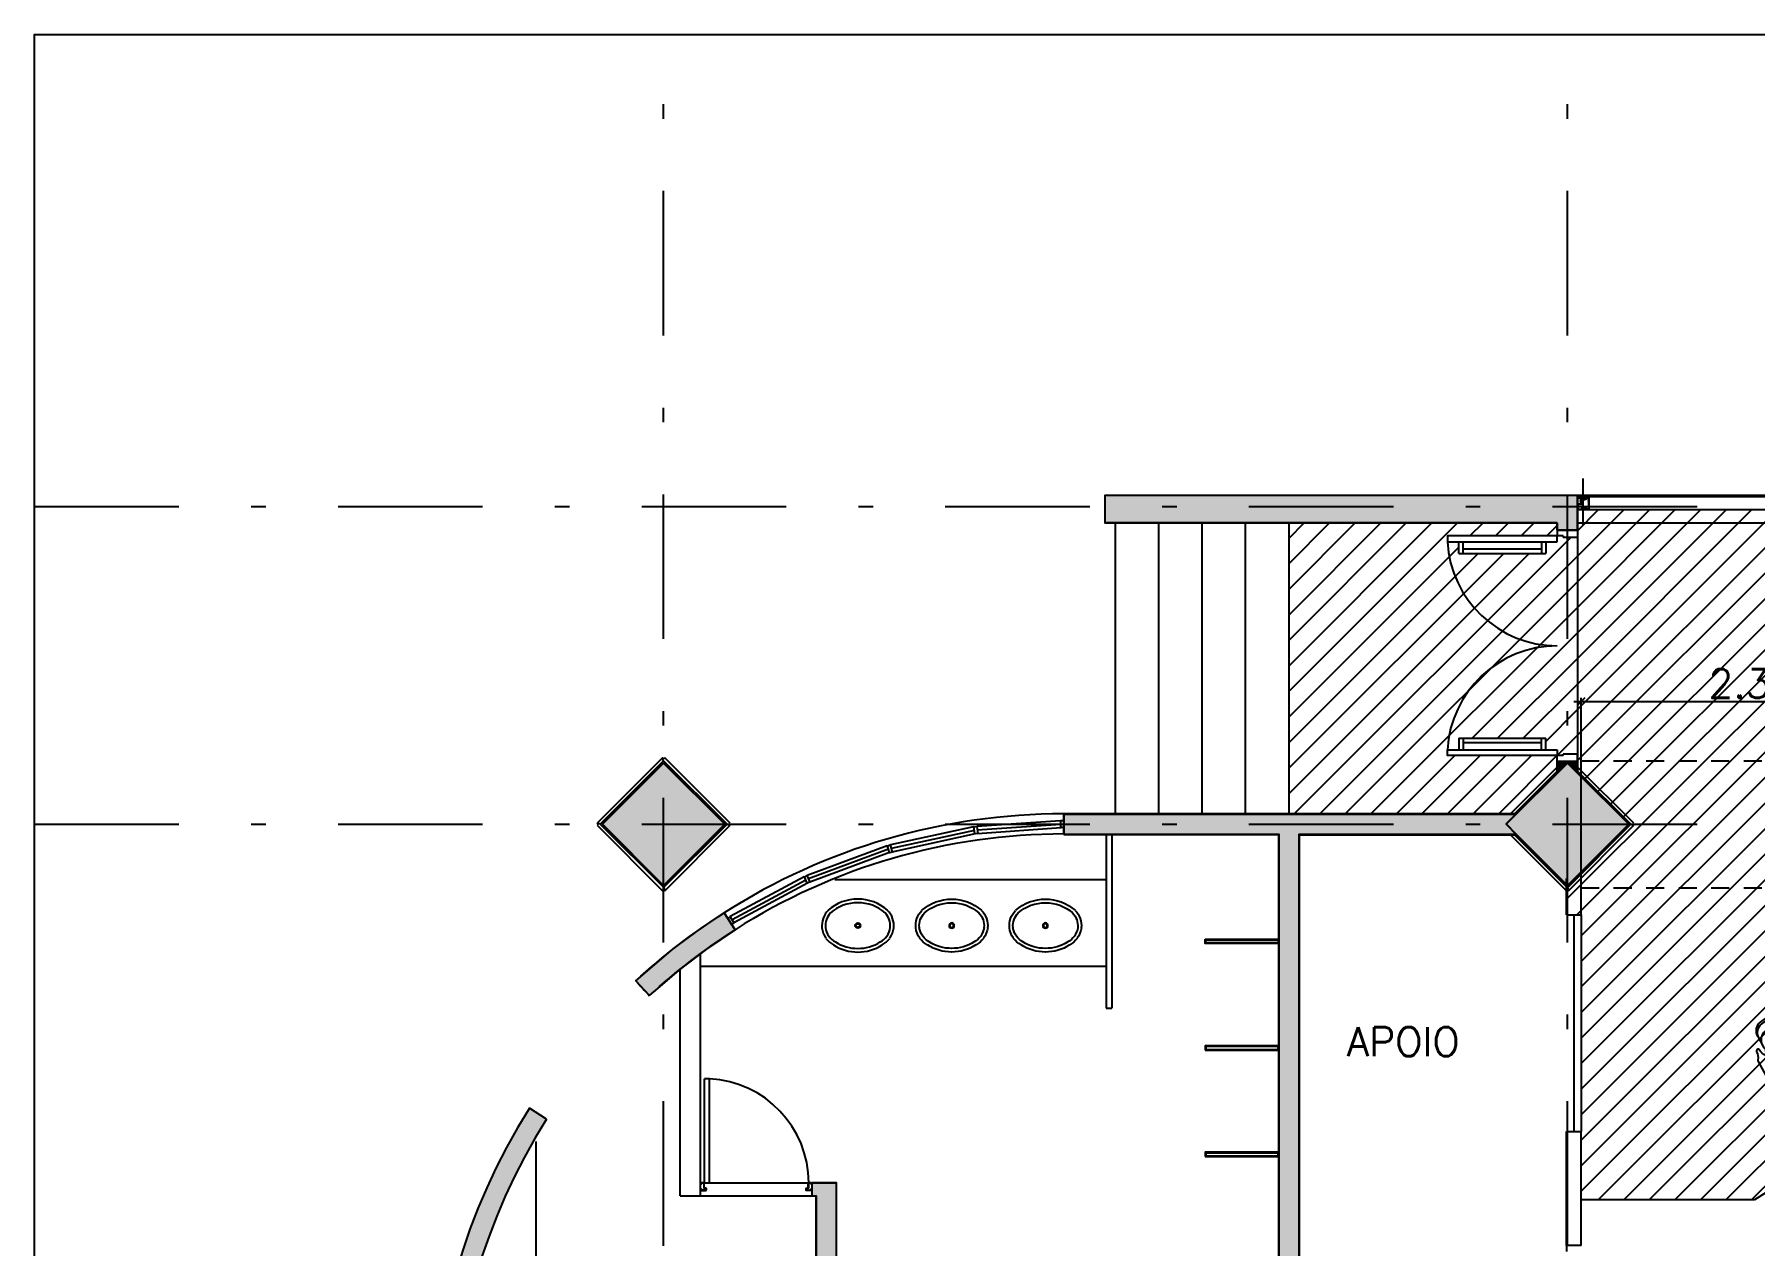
# Model space of a CAD drawing. Header units: millimetres. Extents: x 182 to 575, y -105 to 95.
# Drawn here: x 301.94 to 313.84, y 28.43 to 36.81 of the extents above; entities that cross this region are included whole.
import ezdxf

# ---------------------------------------------------------------- set-up
doc = ezdxf.new("R2010")
doc.units = ezdxf.units.MM
doc.header["$MEASUREMENT"] = 0
for name, pattern in [('DASHDOT', [1, 0.5, -0.25, 0, -0.25]), ('HIDDEN2', [0.1875, 0.125, -0.0625]), ('XR_BL2_AND_MON-REV15$0$DASHDOT', [1, 0.5, -0.25, 0, -0.25])]:
    doc.linetypes.add(name, pattern=pattern)
for name, color, linetype in [('ALV_2', 2, 'Continuous'), ('base', 253, 'Continuous'), ('COB_PROJ_EST', 1, 'Continuous'), ('construir', 10, 'Continuous'), ('EIXOS', 31, 'DASHDOT'), ('ESTR', 3, 'Continuous'), ('FORRO', 253, 'Continuous'), ('LAY_2', 2, 'Continuous'), ('Mob', 252, 'Continuous'), ('PISO', 252, 'Continuous'), ('SAN', 1, 'Continuous'), ('SANFINAL', 7, 'Continuous'), ('XR_BL2_AND_MON-REV15$0$EIXOS_PERFIL', 181, 'XR_BL2_AND_MON-REV15$0$DASHDOT'), ('XR_BL2_AND_MON-REV15$0$MARMORE', 7, 'Continuous')]:
    doc.layers.add(name, color=color, linetype=linetype)
doc.styles.add('SIMPLEX', font='simplex', dxfattribs={"height": 0.2})
doc.styles.get("Standard").update_dxf_attribs({"font": 'romans.shx'})
doc.dimstyles.new('SA-25', dxfattribs={"dimtxt": 0.05, "dimasz": 0.05, "dimexe": 0.025, "dimexo": 0.05, "dimgap": 0.025, "dimtad": 1, "dimzin": 4, "dimdsep": 46, "dimtxsty": 'SIMPLEX', "dimblk": 'OBLIQUE', "dimcen": 0.025, "dimdle": 0.05, "dimclrt": 2, "dimaunit": 1, "dimadec": 3, "dimazin": 0, "dimtfac": 1, "dimtofl": 0, "dimtmove": 0, "dimatfit": 3, "dimldrblk": 'OPEN30', "dimfxl": 1, "dimtolj": 1, "dimtzin": 0, "dimarcsym": 0})
pattern_1 = [(45, (0, 25), (-0.088388348, 0.088388348), [])]

# ---------------------------------------------------------------- blocks, each defined once
blk = doc.blocks.new('XR_BL2_AND_MON-REV15$0$P50X50')
at = {"layer": 'base'}
blk.add_hatch(color=256, dxfattribs=at).paths.add_polyline_path([(0, -0.424), (0.424, 0), (0, 0.424), (-0.424, 0)])
at = {"layer": 'base', "linetype": 'ByBlock'}
blk.add_lwpolyline([(0, -0.424), (0.424, 0), (0, 0.424), (-0.424, 0)], close=True, dxfattribs=at)
blk = doc.blocks.new('XR_BL2_AND_MON-REV15$0$PILAR 60X60_45')
at = {"layer": 'base'}
blk.add_blockref('XR_BL2_AND_MON-REV15$0$P50X50', (0, 0), dxfattribs=at)
blk = doc.blocks.new('XR_BL2_AND_MON-REV15$0$P_M')
at = {"layer": 'XR_BL2_AND_MON-REV15$0$MARMORE'}
for p, q in [((-0.007, 0.035), (-0.46, -0.417)), ((0.007, 0.021), (-0.445, -0.431)), ((0.007, 0.021), (-0.007, 0.035)), ((0, 0.028), (0.007, 0.035)), ((0.438, -0.424), (0, 0.014)), ((-0.453, -0.424), (-0.46, -0.417)), ((-0.453, -0.424), (-0.46, -0.431)), ((-0.46, -0.431), (-0.007, -0.884)), ((-0.453, -0.424), (-0.445, -0.431)), ((-0.438, -0.424), (0, -0.863)), ((-0.007, -0.87), (0.445, -0.417)), ((0.445, -0.417), (0.46, -0.431)), ((0.453, -0.424), (0.46, -0.417)), ((-0.007, -0.87), (0.007, -0.884)), ((0, -0.877), (-0.007, -0.884))]:
    blk.add_line(p, q, dxfattribs=at)
for points in [[(0.46, -0.417), (0.007, 0.035)], [(0.007, -0.884), (0.46, -0.431)]]:
    blk.add_lwpolyline(points, dxfattribs=at)
blk = doc.blocks.new('XR_BL2_AND_MON-REV15$0$PERFIL_UNIT_ALCOA')
at = {"color": 1}
for p, q in [((-34, 19), (-34, 13)), ((-34, 13), (-15, 13)), ((-33, 83), (-32, 83)), ((-33, 76), (-33, 83)), ((-32, 76), (-33, 76)), ((-33, 43), (-32, 43)), ((-33, 36), (-33, 43)), ((-32, 36), (-33, 36)), ((-32, 80), (-32, 79)), ((-31, 80), (-32, 80)), ((-32, 79), (-31, 79)), ((-32, 40), (-32, 39)), ((-31, 40), (-32, 40)), ((-32, 39), (-31, 39)), ((-31, 82), (-31, 80)), ((-31, 79), (-31, 77)), ((-31, 42), (-31, 40)), ((-31, 39), (-31, 37)), ((-15, 19), (-21, 19)), ((-15, 19), (-21, 19)), ((-21, 13), (-15, 13)), ((-19, 19), (-13, 19)), ((-15, 19), (-15, 13)), ((-7, 95), (-9, 95)), ((-7, 95), (-9, 95)), ((-9, 92), (-5, 92)), ((-9, 27), (-5, 27)), ((-7, 24), (-9, 24)), ((-7, 24), (-9, 24)), ((-6, 95), (-8, 97)), ((-7, 96), (-8, 97)), ((-8, 96), (-7, 97)), ((-8, 96), (-7, 97)), ((-8, 96), (-7, 97)), ((-8, 97), (-8, 97)), ((-6, 95), (-8, 97)), ((-7, 96), (-8, 97)), ((-8, 96), (-7, 97)), ((-8, 96), (-7, 97)), ((-8, 96), (-7, 97)), ((-8, 97), (-8, 97)), ((-7, 96), (-8, 96)), ((-8, 96), (-8, 96)), ((-7, 96), (-8, 96)), ((-8, 96), (-8, 96)), ((-6, 24), (-8, 22)), ((-6, 24), (-8, 22)), ((-7, 23), (-8, 22)), ((-7, 23), (-8, 22)), ((-8, 23), (-8, 23)), ((-8, 23), (-7, 22)), ((-8, 23), (-7, 22)), ((-7, 23), (-8, 22)), ((-7, 23), (-8, 22)), ((-8, 23), (-8, 23)), ((-8, 23), (-7, 22)), ((-8, 23), (-7, 22)), ((-8, 22), (-7, 22)), ((-8, 22), (-8, 22)), ((-8, 22), (-7, 22)), ((-8, 22), (-8, 22)), ((-5, 95), (-7, 97)), ((-5, 95), (-7, 97)), ((-7, 95), (-4, 97)), ((-7, 95), (-5, 97)), ((-7, 95), (-5, 97)), ((-7, 96), (-6, 97)), ((-7, 96), (-6, 97)), ((-5, 95), (-7, 97)), ((-5, 95), (-7, 97)), ((-7, 95), (-4, 97)), ((-7, 95), (-5, 97)), ((-7, 95), (-5, 97)), ((-7, 96), (-6, 97)), ((-7, 96), (-6, 97)), ((-7, 95), (-7, 96)), ((-7, 95), (-7, 96)), ((-6, 95), (-7, 96)), ((-6, 95), (-7, 96)), ((-4, 95), (-7, 95)), ((-4, 95), (-7, 95)), ((-6, 95), (-7, 95)), ((-6, 95), (-7, 95)), ((-4, 24), (-7, 24)), ((-7, 24), (-7, 23)), ((-4, 24), (-7, 24)), ((-7, 24), (-7, 23)), ((-5, 24), (-7, 22)), ((-5, 24), (-7, 22)), ((-6, 24), (-7, 23)), ((-6, 24), (-7, 23)), ((-7, 24), (-4, 22)), ((-5, 24), (-7, 22)), ((-5, 24), (-7, 22)), ((-6, 24), (-7, 23)), ((-6, 24), (-7, 23)), ((-7, 24), (-4, 22)), ((-7, 23), (-5, 22)), ((-7, 23), (-5, 22)), ((-7, 23), (-6, 22)), ((-7, 23), (-6, 22)), ((-7, 23), (-5, 22)), ((-7, 23), (-5, 22)), ((-7, 23), (-6, 22)), ((-7, 23), (-6, 22)), ((-4, 95), (-6, 97)), ((-4, 95), (-6, 97)), ((-4, 95), (-6, 97)), ((-6, 95), (-4, 97)), ((-6, 95), (-4, 97)), ((-4, 95), (-6, 97)), ((-4, 95), (-6, 97)), ((-4, 95), (-6, 97)), ((-6, 95), (-4, 97)), ((-6, 95), (-4, 97)), ((-4, 24), (-6, 22)), ((-4, 24), (-6, 22)), ((-6, 24), (-4, 22)), ((-6, 24), (-4, 22)), ((-4, 24), (-6, 22)), ((-4, 24), (-6, 22)), ((-6, 24), (-4, 22)), ((-6, 24), (-4, 22)), ((-4, 23), (-6, 22)), ((-4, 23), (-6, 22)), ((-3, 96), (-5, 97)), ((-4, 96), (-5, 97)), ((-5, 95), (-3, 97)), ((-5, 95), (-3, 97)), ((-3, 96), (-5, 97)), ((-4, 96), (-5, 97)), ((-5, 95), (-3, 97)), ((-5, 95), (-3, 97)), ((-5, 92), (-1, 92)), ((-5, 27), (-1, 27)), ((-5, 24), (-3, 22)), ((-5, 24), (-3, 22)), ((-5, 24), (-3, 22)), ((-5, 24), (-3, 22)), ((-3, 23), (-5, 22)), ((-4, 23), (-5, 22)), ((-3, 23), (-5, 22)), ((-4, 23), (-5, 22)), ((-3, 96), (-4, 97)), ((-3, 96), (-4, 97)), ((-3, 96), (-4, 97)), ((-3, 96), (-4, 97)), ((-4, 96), (-4, 95)), ((-4, 96), (-4, 95)), ((-4, 96), (-3, 96)), ((-4, 96), (-3, 96)), ((-4, 95), (-4, 95)), ((-4, 95), (-4, 95)), ((-2, 95), (-4, 95)), ((-4, 95), (-4, 95)), ((-4, 95), (-4, 95)), ((-2, 95), (-4, 95)), ((-4, 23), (-4, 24)), ((-4, 23), (-4, 24)), ((-4, 24), (-4, 24)), ((-4, 24), (-4, 23)), ((-2, 24), (-4, 24)), ((-4, 24), (-4, 24)), ((-4, 24), (-4, 23)), ((-2, 24), (-4, 24)), ((-3, 23), (-4, 22)), ((-3, 23), (-4, 22)), ((-4, 23), (-3, 22)), ((-3, 23), (-4, 22)), ((-3, 23), (-4, 22)), ((-4, 23), (-3, 22)), ((0, 19), (-4, 4)), ((-4, 13), (-4, 3)), ((-4, 8), (-4, 4)), ((-3, 97), (-3, 97)), ((-3, 96), (-3, 97)), ((-3, 97), (-3, 97)), ((-3, 96), (-3, 97)), ((-3, 96), (-3, 96)), ((-3, 96), (-3, 96)), ((-3, 23), (-3, 22)), ((-3, 23), (-3, 22)), ((-3, 22), (-3, 22)), ((-3, 22), (-3, 22)), ((-3, 22), (-3, 22)), ((-3, 22), (-3, 22)), ((10, 19), (0, 19)), ((18, 27), (9, 27)), ((9, 27), (9, 27)), ((9, 27), (9, 27)), ((9, 27), (9, 26)), ((9, 26), (9, 26)), ((9, 25), (9, 25)), ((9, 25), (9, 24)), ((9, 24), (9, 24)), ((10, 26), (10, 26)), ((10, 26), (17, 25)), ((17, 25), (10, 25)), ((10, 25), (10, 25)), ((10, 24), (10, 24)), ((10, 24), (12, 24)), ((10, 19), (13, 4)), ((12, 39), (26, 39)), ((12, 24), (12, 23)), ((12, 23), (12, 23)), ((12, 23), (12, 23)), ((12, 23), (12, 23)), ((12, 22), (12, 22)), ((12, 22), (12, 21)), ((12, 21), (12, 21)), ((12, 21), (12, 21)), ((12, 21), (15, 21)), ((15, 43), (13, 43)), ((13, 43), (13, 43)), ((13, 42), (13, 42)), ((13, 42), (13, 40)), ((13, 40), (13, 40)), ((13, 40), (13, 39)), ((13, 39), (13, 39)), ((13, 39), (13, 37)), ((13, 37), (13, 37)), ((13, 36), (13, 36)), ((13, 36), (15, 36)), ((13, 13), (13, 3)), ((13, 8), (13, 4)), ((15, 36), (15, 43)), ((15, 41), (16, 40)), ((15, 38), (15, 41)), ((15, 40), (15, 40)), ((15, 38), (15, 38)), ((15, 38), (16, 38)), ((15, 23), (15, 24)), ((16, 23), (15, 23)), ((15, 23), (15, 23)), ((15, 21), (16, 22)), ((15, 21), (15, 21)), ((15, 21), (15, 21)), ((16, 41), (17, 40)), ((16, 38), (16, 41)), ((16, 40), (16, 40)), ((16, 38), (16, 40)), ((16, 38), (17, 38)), ((16, 38), (16, 38)), ((16, 24), (18, 24)), ((16, 23), (16, 23)), ((16, 22), (16, 22)), ((17, 38), (18, 41)), ((17, 38), (17, 40)), ((17, 40), (17, 40)), ((17, 38), (17, 38)), ((17, 38), (18, 38)), ((17, 25), (17, 25)), ((17, 25), (17, 25)), ((17, 25), (17, 25)), ((17, 25), (17, 25)), ((17, 25), (17, 25)), ((18, 41), (18, 40)), ((18, 38), (19, 41)), ((18, 38), (18, 40)), ((18, 40), (19, 40)), ((18, 38), (18, 38)), ((18, 38), (19, 38)), ((18, 24), (18, 27)), ((18, 27), (18, 27)), ((18, 27), (18, 27)), ((18, 24), (18, 24)), ((18, 24), (18, 24)), ((19, 41), (19, 40)), ((19, 38), (20, 41)), ((19, 40), (19, 40)), ((19, 40), (20, 40)), ((19, 38), (19, 40)), ((19, 38), (20, 38)), ((19, 38), (19, 38)), ((19, 38), (19, 38)), ((20, 41), (20, 40)), ((20, 38), (20, 40)), ((20, 40), (21, 40)), ((20, 38), (21, 38)), ((21, 38), (21, 41)), ((21, 41), (21, 40)), ((21, 38), (21, 40)), ((21, 40), (22, 40)), ((21, 38), (21, 38)), ((21, 38), (22, 38)), ((22, 38), (22, 41)), ((22, 41), (22, 40)), ((22, 38), (22, 40)), ((22, 40), (23, 40)), ((22, 38), (22, 38)), ((22, 38), (23, 38)), ((23, 38), (23, 41)), ((23, 41), (24, 40)), ((23, 38), (24, 40)), ((23, 38), (23, 38)), ((23, 38), (23, 38)), ((24, 40), (24, 40)), ((24, 39), (24, 40)), ((24, 19), (24, 13)), ((31, 13), (24, 13)), ((43, 13), (24, 13)), ((26, 19), (32, 19)), ((26, 19), (45, 19)), ((39, 82), (39, 80)), ((39, 80), (40, 80)), ((39, 79), (39, 77)), ((40, 79), (39, 79)), ((41, 83), (40, 83)), ((40, 80), (40, 79)), ((40, 76), (41, 76)), ((41, 76), (41, 83)), ((43, 19), (43, 13))]:
    blk.add_line(p, q, dxfattribs=at)
for points in [[(-33, 19), (0, 19), (0, 19), (0, 24), (0, 24), (-3, 24, 1), (-3, 23), (-3, 23), (-3, 22), (-8, 22), (-8, 23), (-7, 23, 1), (-7, 24), (-10, 24), (-10, 23, -0.414214), (-12, 21), (-32, 21, -0.414214), (-34, 23), (-34, 96, -0.414214), (-32, 98), (-10, 98), (-10, 98), (-10, 95), (-10, 95, 0.419197), (-10, 95), (-7, 95, 1.022616), (-7, 96), (-8, 96), (-8, 97), (-3, 97), (-3, 96), (-3, 96, 1), (-3, 95), (0, 95), (0, 95), (0, 99), (-35, 99), (-35, 99), (-35, 18, 0.414214), (-35, 17), (-34, 17, 0.414214), (-34, 18), (-34, 19, -0.414214), (-33, 19)], [(40, 97), (14, 97, 0.414214), (12, 95), (12, 91, -0.414214), (10, 89), (-4, 89), (-4, 86), (-5, 86), (-5, 89), (-13, 89, -1.000008), (-13, 91), (-5, 92), (-5, 92), (10, 92), (10, 99, -0.414214), (10, 99), (44, 99, -0.414214), (45, 99), (45, 63, -0.406616), (44, 62), (18, 62, 0.414214), (17, 62), (17, 27, -0.414214), (17, 27), (-5, 27), (-13, 28, -1.000008), (-13, 30), (-5, 30), (-5, 33), (-4, 33), (-4, 30), (13, 30, 0.414214), (15, 32), (15, 65, -0.414214), (15, 65), (40, 65, 0.414214), (42, 67), (42, 95, 0.414214), (40, 97)], [(19, 56), (19, 30), (18, 30, 1), (18, 29), (19, 29), (19, 24), (16, 24, 0.414173), (15, 23), (15, 23), (16, 23, -0.585709), (16, 22), (16, 21, -0.26127), (15, 21), (12, 21, -0.253886), (12, 21), (11, 22, -0.595041), (11, 23), (12, 23), (12, 23, 0.414173), (12, 24), (10, 24, 0.414214), (10, 23), (10, 20, 0.414214), (10, 19), (44, 19, 0.414214), (45, 20), (45, 62, 0.414214), (44, 62), (19, 62, 0.414214), (19, 62), (19, 57), (18, 57, 1), (18, 56), (19, 56)], [(13, 22), (13, 24), (13, 24, -0.414214), (13, 24), (13, 24), (14, 24), (14, 24, -0.414214), (15, 24), (15, 24), (15, 22), (15, 22, -0.414214), (14, 22), (14, 22), (13, 22), (13, 22, -0.414214), (13, 22)], [(20, 22), (19, 22, 0.414214), (18, 22), (18, 21, 0.414214), (19, 21), (43, 21), (43, 61), (20, 61), (20, 23, -0.414214), (20, 22)]]:
    blk.add_lwpolyline(points, format="xyb", dxfattribs=at)
for points in [[(-7, 96), (-8, 96), (-8, 97), (-3, 97), (-3, 96), (-4, 96)], [(-7, 96), (-8, 96), (-8, 97), (-3, 97), (-3, 96), (-4, 96)], [(-7, 23), (-8, 23), (-8, 22), (-3, 22), (-3, 23), (-4, 23)], [(-7, 23), (-8, 23), (-8, 22), (-3, 22), (-3, 23), (-4, 23)]]:
    blk.add_lwpolyline(points, dxfattribs=at)
for centre, radius, start, end in [((-32, 82), 0.869, 0, 90), ((-32, 77), 0.869, 270, 0), ((-32, 42), 0.869, 0, 90), ((-32, 37), 0.869, 270, 0), ((-9, 93), 1.57, 97.3776, 269.717), ((-9, 25), 1.57, 90.283, 262.6224), ((-2, 93), 1.44, 277.4115, 92.3804), ((-2, 25), 1.44, 267.6196, 82.5885), ((9, 27), 0.3, 90.0002, 173.0764), ((10, 26), 0.5, 173.0802, 360), ((10, 25), 0.3, 86.9206, 179.9979), ((10, 24), 0.3, 180, 270), ((12, 24), 0.3, 360, 90), ((12, 23), 0.184, 90, 194.9998), ((12, 21), 0.184, 202.0192, 270), ((16, 24), 0.3, 90, 180), ((15, 21), 0.184, 270, 337.9776), ((16, 23), 0.184, 344.9975, 90), ((17, 25), 0.2, 0, 86.4562), ((17, 25), 0.2, 266.9225, 0), ((18, 27), 0.3, 0, 90), ((18, 24), 0.3, 270, 0), ((40, 82), 0.869, 90, 180), ((40, 77), 0.869, 180, 270)]:
    blk.add_arc(centre, radius, start, end, dxfattribs=at)
at = {"color": 1, "extrusion": (0, 0, -1)}
for centre, major_axis in [((13, 42), (0.573, -0.573)), ((13, 37), (0.573, 0.573))]:
    blk.add_ellipse(centre, major_axis=major_axis, ratio=1, start_param=2.356194, end_param=3.926991, dxfattribs=at)
at = {"color": 1}
for points, knots in [([(25, 39), (25, 39), (25, 39), (25, 39), (25, 39), (25, 39), (25, 39), (25, 39), (25, 39), (24, 39), (24, 39), (24, 39), (24, 39), (24, 39), (24, 39), (24, 39), (24, 39), (24, 39), (24, 39), (24, 39), (24, 39), (24, 39), (24, 39), (24, 39), (24, 39), (24, 39), (24, 39), (24, 39), (24, 38), (23, 38), (23, 38), (23, 38), (23, 38), (23, 38)], [0, 0, 0, 0, 0.051439, 0.072585, 0.094945, 0.148925, 0.177318, 0.208117, 0.229263, 0.263962, 0.286322, 0.316684, 0.341831, 0.370224, 0.385176, 0.410323, 0.432683, 0.466448, 0.484229, 0.519793, 0.54494, 0.583668, 0.608815, 0.635405, 0.653187, 0.684808, 0.766724, 0.798345, 0.829966, 0.855113, 0.870066, 0.927124, 1, 1, 1, 1]), ([(25, 39), (25, 39), (25, 40), (25, 40), (25, 40), (25, 40), (24, 40), (25, 40), (24, 40), (24, 40), (24, 40), (24, 40), (24, 40), (24, 40), (24, 40), (24, 40), (24, 40), (24, 40), (24, 40), (24, 40), (24, 40), (24, 40), (24, 40), (24, 40), (24, 40)], [0, 0, 0, 0, 0.07678, 0.102261, 0.156401, 0.18506, 0.227914, 0.244954, 0.311716, 0.342019, 0.377118, 0.407421, 0.432902, 0.525013, 0.566753, 0.587018, 0.625497, 0.657854, 0.688156, 0.805193, 0.825457, 0.896684, 0.922166, 1, 1, 1, 1])]:
    blk.add_open_spline(points, degree=3, knots=knots, dxfattribs=at)
at = {"layer": 'XR_BL2_AND_MON-REV15$0$EIXOS_PERFIL', "linetype": 'ByBlock', "ltscale": 0.1}
blk.add_line((5, 207), (5, -115), dxfattribs=at)
blk = doc.blocks.new('XR_BL2_AND_MON-REV15$0$A$C10B331E6')
at = {"layer": 'base'}
for p, q in [((-0.15, 0), (-0.15, -9.313, 2.33)), ((-0.06, 0, 197.496), (-0.06, -9.313, 199.826)), ((-0.05, 0, 179.853), (-0.05, -9.313, 199.826))]:
    blk.add_line(p, q, dxfattribs=at)
at = {"layer": 'base', "elevation": 179.853}
blk.add_lwpolyline([(-0.06, -9.313), (-0.05, -9.313)], dxfattribs=at)
at = {"layer": 'base', "linetype": 'ByBlock', "ltscale": 0.1, "xscale": -0.001000000000203727, "yscale": 0.001000000000203727, "zscale": 0.0009999999999763531, "rotation": 90}
for p in [(-0.047, -0.035, 197.496), (-0.047, -1.566), (-0.047, -3.129), (-0.047, -4.691), (-0.047, -6.254), (-0.047, -7.816), (-0.047, -9.269, 179.853)]:
    blk.add_blockref('XR_BL2_AND_MON-REV15$0$PERFIL_UNIT_ALCOA', p, dxfattribs=at)
blk = doc.blocks.new('XR_BL2_AND_MON-REV15$0$P160')
for p, q in [((-1.44, 0.78), (-1.52, 0.78)), ((-1.44, 0.75), (-1.52, 0.75)), ((-1.47, 0.75), (-1.47, 0.21)), ((-1.44, 0.78), (-1.44, 0.18)), ((-0.16, 0.78), (-0.08, 0.78)), ((-0.16, 0.78), (-0.16, 0.18)), ((-0.16, 0.75), (-0.08, 0.75)), ((-0.13, 0.75), (-0.13, 0.21)), ((-1.52, 0.21), (-1.44, 0.21)), ((-1.52, 0.18), (-1.44, 0.18)), ((-0.08, 0.21), (-0.16, 0.21)), ((-0.08, 0.18), (-0.16, 0.18)), ((-1.6, -0.04), (-1.6, 0.1)), ((-1.6, 0.1), (-1.56, 0.1)), ((-1.56, 0.06), (-1.56, 0.1)), ((-1.56, 0.06), (-1.55, 0.06)), ((-1.55, -0.04), (-1.55, 0.06)), ((-0.05, -0.04), (-0.05, 0.06)), ((-0.04, 0.06), (-0.05, 0.06)), ((-0.04, 0.06), (-0.04, 0.1)), ((0, 0.1), (-0.04, 0.1)), ((0, -0.04), (0, 0.1)), ((-1.6, -0.04), (-1.55, -0.04)), ((0, -0.04), (-0.05, -0.04))]:
    blk.add_line(p, q)
for points in [[(-1.52, 0.1), (-1.56, 0.1), (-1.56, 0.86), (-1.52, 0.86)], [(-0.08, 0.1), (-0.04, 0.1), (-0.04, 0.86), (-0.08, 0.86)]]:
    blk.add_lwpolyline(points, close=True)
for centre, start, end in [((-1.562, 0.099), 0.0576, 86.8461), ((-0.038, 0.099), 93.1539, 179.9424)]:
    blk.add_arc(centre, 0.762, start, end)
blk = doc.blocks.new('Cuba01_pl')
at = {"layer": 'SAN'}
for radius in [0.018, 0.013]:
    blk.add_circle((0, 0), radius, dxfattribs=at)
at = {"layer": 'SANFINAL'}
for centre, radius, start, end in [((-0.071, -0.03), 0.191, 120.725, 141.4841), ((-0.002, -0.124), 0.307, 89.5504, 122.7375), ((-0.002, -0.124), 0.282, 89.5504, 122.828), ((0.002, -0.124), 0.307, 57.2625, 90.4496), ((0.002, -0.124), 0.282, 57.172, 90.4496), ((0.071, -0.03), 0.191, 38.5159, 59.275), ((-0.097, 0.001), 0.152, 174.4524, 224.3819), ((-0.091, -0.004), 0.159, 144.5232, 173.1767), ((-0.091, -0.004), 0.134, 144.8047, 173.0573), ((-0.097, 0.001), 0.127, 174.578, 224.0021), ((-0.071, -0.03), 0.166, 120.5755, 141.2533), ((0.071, -0.03), 0.166, 38.7467, 59.4245), ((0.097, 0.001), 0.127, 315.9979, 5.422), ((0.091, -0.004), 0.134, 6.9427, 35.1953), ((0.097, 0.001), 0.152, 315.6181, 5.5476), ((0.091, -0.004), 0.159, 6.8233, 35.4768), ((-0.002, 0.123), 0.306, 228.3244, 270.4838), ((-0.002, 0.123), 0.281, 228.5041, 270.4838), ((0.002, 0.123), 0.281, 269.5162, 311.4959), ((0.002, 0.123), 0.306, 269.5162, 311.6756)]:
    blk.add_arc(centre, radius, start, end, dxfattribs=at)
blk = doc.blocks.new('XR_BL2_AND_MON-REV15$0$P2000501')
for points in [[(0.231, -0.362, 0.149389), (0.24, -0.334), (0.24, -0.142, 0.03724), (0.239, -0.127), (0.221, -0.006, 0.342214), (0.154, 0.058, 0.051556), (-0.154, 0.058, 0.342214), (-0.221, -0.006), (-0.239, -0.127, 0.03724), (-0.24, -0.142), (-0.24, -0.334, 0.149389), (-0.231, -0.362)], [(0.24, -0.397, -0.36261), (0.178, -0.471, -0.08991), (-0.178, -0.471, -0.36261), (-0.24, -0.397)], [(0.24, -0.453, -0.36261), (0.178, -0.527, -0.08991), (-0.178, -0.527, -0.36261), (-0.24, -0.453)]]:
    blk.add_lwpolyline(points, format="xyb")
for points in [[(-0.254, -0.154, -0.164851), (-0.25, -0.166), (-0.25, -0.31, -0.164851), (-0.254, -0.322, 0.162089), (-0.273, -0.375, -1), (-0.297, -0.375, 0.162089), (-0.316, -0.322, -0.164851), (-0.32, -0.31), (-0.32, -0.166, -0.164851), (-0.316, -0.154, 0.162089), (-0.297, -0.1, -1), (-0.273, -0.1, 0.162089)], [(0.25, -0.166), (0.25, -0.31, 0.164851), (0.254, -0.322, -0.162089), (0.273, -0.375, 1), (0.297, -0.375, -0.162089), (0.316, -0.322, 0.164851), (0.32, -0.31), (0.32, -0.166, 0.164851), (0.316, -0.154, -0.162089), (0.297, -0.1, 1), (0.273, -0.1, -0.162089), (0.254, -0.154, 0.164851)], [(-0.178, -0.368, 0.08991), (0.178, -0.368, 0.086278), (0.203, -0.359, -0.57735), (0.24, -0.381), (0.24, -0.468, -0.36261), (0.178, -0.542, -0.08991), (-0.178, -0.542, -0.36261), (-0.24, -0.468), (-0.24, -0.381, -0.57735), (-0.203, -0.359, 0.086278)]]:
    blk.add_lwpolyline(points, format="xyb", close=True)
blk = doc.blocks.new('_Oblique')
at = {"color": 0, "linetype": 'ByBlock', "lineweight": -2}
blk.add_line((-0.5, -0.5), (0.5, 0.5), dxfattribs=at)
blk = doc.blocks.new('*D44')
at = {"layer": 'Defpoints', "color": 0, "transparency": 16777216}
for p in [(314.999, 32.196), (312.636, 30.846, 195.166), (314.999, 30.908, 195.166)]:
    blk.add_point(p, dxfattribs=at)
at = {"layer": 'FORRO', "color": 0, "lineweight": -2, "transparency": 16777216}
for p, q in [((312.586, 32.196), (315.049, 32.196)), ((312.636, 30.896), (312.636, 32.221)), ((314.999, 30.958), (314.999, 32.221))]:
    blk.add_line(p, q, dxfattribs=at)
at = {"layer": 'FORRO', "color": 0, "lineweight": -2, "transparency": 16777216, "xscale": 0.05, "yscale": 0.05, "zscale": 0.05, "rotation": 180}
blk.add_blockref('_Oblique', (312.636, 32.196), dxfattribs=at)
at = {"layer": 'FORRO', "color": 0, "lineweight": -2, "transparency": 16777216, "xscale": 0.05, "yscale": 0.05, "zscale": 0.05}
blk.add_blockref('_Oblique', (314.999, 32.196), dxfattribs=at)
at = {"layer": 'FORRO', "color": 2, "transparency": 16777216, "insert": (313.817, 32.321), "char_height": 0.2, "attachment_point": 5, "style": 'SIMPLEX'}
blk.add_mtext('\\A1;2.36', dxfattribs=at)
blk = doc.blocks.new('_Open30')
at = {"color": 0, "linetype": 'ByBlock', "lineweight": -2}
for p, q in [((-1, 0.27), (0, 0)), ((0, 0), (-1, -0.27)), ((0, 0), (-1, 0))]:
    blk.add_line(p, q, dxfattribs=at)

msp = doc.modelspace()

# ---------------------------------------------------------------- hatches: boundary and pattern name
at = {"layer": 'base'}
for points in [[(312.471, 33.432), (312.471, 33.382), (312.611, 33.382), (312.611, 33.622), (309.341, 33.622), (309.341, 33.432)], [(312.471, 31.701), (312.471, 31.782), (312.611, 31.782), (312.611, 31.701), (312.541, 31.771)], [(307.486, 27.119), (307.486, 28.866), (307.316, 28.866), (307.316, 28.776), (307.346, 28.776), (307.346, 25.322), (307.316, 25.322), (307.316, 25.232), (307.486, 25.232), (307.486, 26.979), (310.545, 26.979), (310.545, 22.819), (309.058, 22.819), (309.058, 22.679), (310.735, 22.679), (310.735, 22.819), (310.685, 22.819), (310.685, 24.581), (312.446, 24.581), (312.446, 23.078), (312.541, 23.173), (312.636, 23.078), (312.636, 27.359), (311.535, 27.359), (311.535, 27.219), (312.446, 27.219), (312.446, 24.721), (310.685, 24.721), (310.685, 27.219), (310.735, 27.219), (310.735, 27.359), (310.685, 27.359), (310.685, 31.279), (312.187, 31.279), (312.117, 31.349), (312.187, 31.419), (309.058, 31.419), (309.058, 31.279), (310.545, 31.279), (310.545, 27.119)], [(306.193, 30.161), (306.098, 30.264), (306.356, 30.484), (306.547, 30.626), (306.709, 30.735), (306.785, 30.616), (306.587, 30.483), (306.397, 30.337), (306.216, 30.183)], [(305.363, 24.716), (305.481, 24.791, -0.289245), (305.481, 29.307), (305.363, 29.382, 0.289245)]]:
    msp.add_hatch(color=256, dxfattribs=at).paths.add_polyline_path(points)
at = {"layer": 'construir'}
h = msp.add_hatch(dxfattribs=at)
h.set_pattern_fill('ANSI31', color=256)
h.set_pattern_definition(pattern_1)
h.paths.add_polyline_path([(311.711, 33.302), (311.711, 33.342), (312.471, 33.342), (312.471, 33.382), (312.471, 33.432), (310.616, 33.432), (310.616, 31.419), (312.147, 31.419), (312.471, 31.743), (312.471, 31.782), (312.471, 31.822), (311.711, 31.822), (311.711, 31.862, -0.398181), (312.472, 32.582, -0.398181)])
h.paths.add_polyline_path([(312.611, 33.332), (312.511, 33.332), (312.511, 33.342), (312.471, 33.342), (312.471, 33.302), (312.391, 33.302), (312.391, 33.222), (311.791, 33.222), (311.791, 33.302), (311.711, 33.302, 0.398181), (312.472, 32.582, 0.398181), (311.711, 31.862), (311.791, 31.862), (311.791, 31.942), (312.391, 31.942), (312.391, 31.862), (312.471, 31.862), (312.471, 31.822), (312.511, 31.822), (312.511, 31.832), (312.611, 31.832)])
h = msp.add_hatch(dxfattribs=at)
h.set_pattern_fill('ANSI31', color=256)
h.set_pattern_definition(pattern_1)
h.paths.add_polyline_path([(336.246, 28.748), (337.446, 28.748), (337.446, 29.221), (337.446, 30.721), (337.546, 30.721), (337.546, 30.919), (337.117, 31.347), (337.471, 31.701), (337.471, 33.522), (328.158, 33.522), (328.158, 33.432), (325.111, 33.432), (324.971, 33.432), (321.924, 33.432), (321.924, 33.522), (312.611, 33.522), (312.611, 31.701), (312.965, 31.347), (312.536, 30.917), (312.536, 30.721), (312.636, 30.721), (312.636, 29.221), (312.636, 28.748), (313.836, 28.748, -0.291523)])

# ---------------------------------------------------------------- linework, layer by layer
at = {"color": 0}
msp.add_line((306.609, 29.585, 195.166), (306.574, 29.585, 195.166), dxfattribs=at)
at = {"layer": 'ALV_2'}
for p, q in [((310.616, 31.422, 195.166), (310.616, 33.432, 195.166)), ((312.536, 30.721, 195.166), (312.536, 30.971, 195.166)), ((312.636, 30.721, 195.166), (312.636, 30.971, 195.166)), ((312.541, 30.894), (312.534, 30.887)), ((312.541, 30.894), (312.548, 30.901)), ((312.541, 30.894), (312.548, 30.887)), ((312.536, 30.721, 195.166), (312.636, 30.721, 195.166)), ((312.586, 30.721, 195.166), (312.586, 29.221, 195.166)), ((312.636, 30.721, 195.166), (312.636, 29.221, 195.166)), ((312.536, 28.431, 195.166), (312.536, 29.221, 195.166)), ((312.536, 29.221, 195.166), (312.636, 29.221, 195.166)), ((312.636, 28.431, 195.166), (312.636, 29.221, 195.166)), ((312.636, 28.431, 195.166), (312.536, 28.431, 195.166)), ((312.536, 28.431, 195.166), (312.536, 28.391, 195.166))]:
    msp.add_line(p, q, dxfattribs=at)
at = {"layer": 'base'}
for p, q in [((309.341, 33.622, 195.166), (309.341, 33.432, 195.166)), ((312.611, 33.622, 195.166), (309.341, 33.622, 195.166)), ((312.611, 33.382, 195.166), (312.611, 33.622, 195.166)), ((312.471, 33.432, 195.166), (309.341, 33.432, 195.166)), ((309.416, 31.417), (309.416, 33.432)), ((309.716, 31.417), (309.716, 33.432)), ((310.016, 31.417), (310.016, 33.432)), ((310.316, 31.422, 195.166), (310.316, 33.432, 195.166)), ((310.316, 31.417), (310.316, 33.432)), ((310.316, 31.422, 195.166), (310.316, 33.432, 195.166)), ((310.616, 31.422, 195.166), (310.616, 33.432, 195.166)), ((310.616, 31.417), (310.616, 33.432)), ((312.471, 33.382, 195.166), (312.471, 33.432, 195.166)), ((312.611, 33.432, 195.166), (321.923, 33.432, 195.166)), ((312.471, 33.382, 195.166), (312.611, 33.382, 195.166)), ((312.471, 31.782, 195.166), (312.611, 31.782, 195.166)), ((312.471, 31.782, 195.166), (312.471, 31.701, 195.166)), ((312.611, 31.782, 195.166), (312.471, 31.782, 195.166)), ((312.611, 31.701, 195.166), (312.611, 31.782, 195.166)), ((312.471, 31.715), (312.177, 31.422)), ((312.986, 31.34), (312.611, 31.715)), ((309.058, 31.419, 195.166), (312.187, 31.419, 195.166)), ((309.058, 31.279, 292.749), (309.058, 31.419, 292.749)), ((309.058, 31.417, 195.166), (312.187, 31.417, 195.166)), ((308.435, 31.329, 195.201), (307.859, 31.204, 195.219)), ((308.44, 31.305, 195.201), (307.864, 31.18, 195.219)), ((308.458, 31.333, 195.201), (309.036, 31.373, 191.941)), ((308.46, 31.308, 195.201), (309.038, 31.348, 191.941)), ((308.462, 31.283, 195.201), (309.04, 31.324, 191.941)), ((312.541, 30.908), (312.979, 31.347)), ((312.548, 30.887), (313, 31.34)), ((312.986, 31.34), (313, 31.354)), ((312.993, 31.347), (313, 31.34)), ((307.836, 31.198, 195.219), (307.284, 30.993, 195.219)), ((307.845, 31.174, 195.219), (307.292, 30.97, 195.219)), ((308.445, 31.28, 195.201), (307.87, 31.155, 195.219)), ((309.058, 31.279, 195.166), (310.545, 31.279, 195.166)), ((309.058, 31.277, 195.166), (310.545, 31.277, 195.166)), ((309.351, 31.274, 23.736), (309.351, 30.074, 23.736)), ((309.391, 31.274, 23.736), (309.391, 30.074, 23.736)), ((310.545, 27.117, 195.166), (310.545, 31.277, 195.166)), ((310.685, 27.357, 195.166), (310.685, 31.277, 195.166)), ((310.685, 31.277, 195.166), (312.187, 31.277, 195.166)), ((312.149, 31.272), (312.534, 30.887)), ((312.177, 31.272), (312.548, 30.901)), ((307.854, 31.151, 195.219), (307.301, 30.946, 195.219)), ((307.262, 30.983, 195.219), (306.752, 30.708, 195.219)), ((307.274, 30.961, 195.219), (306.764, 30.686, 195.219)), ((307.286, 30.939, 195.219), (306.776, 30.664, 195.219)), ((307.474, 30.966, 197.502), (309.351, 30.966, 197.502)), ((312.541, 30.894), (312.534, 30.887)), ((312.541, 30.894), (312.548, 30.901)), ((312.541, 30.894), (312.548, 30.887)), ((306.785, 30.616, 195.166), (306.709, 30.735, 195.273)), ((306.406, 28.776, 195.166), (306.406, 30.344, 195.166)), ((306.546, 28.776, 195.166), (306.546, 30.452, 195.166)), ((306.546, 30.366, 197.502), (309.351, 30.366, 197.502)), ((309.351, 30.074, 23.736), (309.391, 30.074, 23.736)), ((306.574, 28.866, 195.166), (306.574, 29.585, 195.166)), ((306.609, 28.866, 195.166), (306.609, 29.585, 195.166)), ((305.481, 29.307, 195.166), (305.363, 29.382, 195.166)), ((305.408, 29.151), (305.408, 24.945)), ((306.546, 28.866, 195.166), (307.316, 28.866, 195.166)), ((306.574, 28.866, 195.166), (306.609, 28.866, 195.166)), ((307.316, 28.866, 195.166), (307.486, 28.866, 195.166)), ((307.316, 28.866, 195.166), (307.316, 28.776, 195.166)), ((307.486, 27.119, 195.166), (307.486, 28.866, 195.166)), ((306.406, 28.776, 195.166), (306.546, 28.776, 195.166)), ((306.546, 28.776, 195.166), (307.316, 28.776, 195.166)), ((307.316, 28.776, 195.166), (307.346, 28.776, 195.166)), ((307.346, 25.322, 195.166), (307.346, 28.776, 195.166))]:
    msp.add_line(p, q, dxfattribs=at)
msp.add_lwpolyline([(348.455, 20.03), (301.939, 20.03), (301.939, 36.813), (348.455, 36.813)], close=True, dxfattribs=at)
for points, elevation in [([(312.471, 33.432), (312.471, 33.382), (312.611, 33.382), (312.611, 33.622), (309.341, 33.622), (309.341, 33.432)], 195.166), ([(312.471, 31.701), (312.471, 31.782), (312.611, 31.782), (312.611, 31.701), (312.541, 31.771)], 195.166), ([(308.463, 31.283), (308.444, 31.28), (308.437, 31.33), (308.457, 31.332)], 195.201), ([(309.058, 31.324), (309.038, 31.324), (309.038, 31.374), (309.058, 31.374)], 0.001), ([(309.058, 31.324), (309.038, 31.324), (309.038, 31.374), (309.058, 31.374)], 0.001), ([(307.871, 31.155), (307.852, 31.15), (307.838, 31.198), (307.858, 31.204)], 195.219), ([(307.302, 30.947), (307.284, 30.939), (307.264, 30.984), (307.282, 30.992)], 195.219), ([(306.193, 30.161), (306.098, 30.264), (306.356, 30.484), (306.547, 30.626), (306.709, 30.735), (306.785, 30.616), (306.587, 30.483), (306.397, 30.337), (306.216, 30.183)], 195.166), ([(306.777, 30.665), (306.76, 30.654), (306.734, 30.697), (306.751, 30.707)], 195.219), ([(306.777, 30.665), (306.76, 30.654), (306.734, 30.697), (306.751, 30.707)], 195.219), ([(310.035, 30.552), (310.545, 30.552), (310.545, 30.522), (310.035, 30.522)], 195.166), ([(310.04, 30.547), (310.54, 30.547), (310.54, 30.527), (310.04, 30.527)], 195.166), ([(310.035, 29.784), (310.545, 29.784), (310.545, 29.814), (310.035, 29.814)], 63.815), ([(310.04, 29.789), (310.54, 29.789), (310.54, 29.809), (310.04, 29.809)], 63.815), ([(310.035, 29.047), (310.545, 29.047), (310.545, 29.077), (310.035, 29.077)], 195.166), ([(310.04, 29.052), (310.54, 29.052), (310.54, 29.072), (310.04, 29.072)], 195.166)]:
    msp.add_lwpolyline(points, close=True, dxfattribs=dict(at, elevation=elevation))
for points in [[(312.471, 31.743), (312.149, 31.422)], [(313, 31.354), (312.611, 31.743)]]:
    msp.add_lwpolyline(points, dxfattribs=at)
at = {"layer": 'base', "elevation": 195.166}
for points in [[(310.685, 27.359), (310.685, 31.279), (312.187, 31.279), (312.117, 31.349), (312.187, 31.419), (309.058, 31.419), (309.058, 31.279), (310.545, 31.279), (310.545, 27.119)], [(312.192, 31.422), (312.117, 31.347), (312.192, 31.272)], [(307.486, 27.119), (307.486, 28.866), (307.316, 28.866), (307.316, 28.776), (307.346, 28.776), (307.346, 25.322)]]:
    msp.add_lwpolyline(points, dxfattribs=at)
for points in [[(306.098, 30.264, -0.04423), (306.71, 30.734, -0.03068)], [(306.193, 30.161, -0.04426), (306.785, 30.616, -0.030651)]]:
    msp.add_lwpolyline(points, format="xyb", dxfattribs=at)
msp.add_lwpolyline([(306.584, 28.813, 0.414214), (306.586, 28.815), (306.586, 28.826, 0.414214), (306.584, 28.828), (306.572, 28.828, -0.414214), (306.571, 28.829), (306.571, 28.864, 0.414214), (306.569, 28.866), (306.552, 28.866, 0.414214), (306.551, 28.864), (306.551, 28.858), (306.552, 28.858), (306.552, 28.864, -0.414214), (306.552, 28.865), (306.569, 28.865, -0.414214), (306.57, 28.864), (306.57, 28.829, 0.414214), (306.572, 28.827), (306.584, 28.827, -0.414214), (306.585, 28.826), (306.585, 28.815, -0.414214), (306.584, 28.814), (306.552, 28.814, -0.414214), (306.552, 28.815), (306.552, 28.821), (306.551, 28.821), (306.551, 28.815, 0.414214), (306.552, 28.813)], format="xyb", close=True, dxfattribs=at)
at = {"layer": 'base'}
msp.add_lwpolyline([(307.277, 28.813, -0.414214), (307.276, 28.815), (307.276, 28.826, -0.414214), (307.277, 28.828), (307.29, 28.828, 0.414214), (307.291, 28.829), (307.291, 28.864, -0.414214), (307.292, 28.866), (307.309, 28.866, -0.414214), (307.311, 28.864), (307.311, 28.858), (307.31, 28.858), (307.31, 28.864, 0.414214), (307.309, 28.865), (307.292, 28.865, 0.414214), (307.292, 28.864), (307.292, 28.829, -0.414214), (307.29, 28.827), (307.277, 28.827, 0.414214), (307.277, 28.826), (307.277, 28.815, 0.414214), (307.277, 28.814), (307.309, 28.814, 0.414214), (307.31, 28.815), (307.31, 28.821), (307.311, 28.821), (307.311, 28.815, -0.414214), (307.309, 28.813)], format="xyb", close=True, dxfattribs=at)
for centre, radius, start, end in [((309.055, 27.058, 195.273), 4.361, 89.9655, 122.5379), ((309.058, 27.049, 195.166), 4.231, 90.001, 122.5035), ((321.686, 44.521, 195.166), 21.125, 222.446, 222.8257), ((306.574, 28.866, 195.166), 0.72, 0, 87.2137), ((309.058, 27.049, 195.166), 4.37, 147.7354, 212.2644), ((309.058, 27.049, 195.166), 4.23, 147.7354, 212.2644)]:
    msp.add_arc(centre, radius, start, end, dxfattribs=at)
at = {"layer": 'construir'}
for p, q in [((310.616, 31.422, 195.166), (310.616, 33.432, 195.166)), ((312.536, 30.721, 195.166), (312.536, 30.971, 195.166)), ((312.636, 30.721, 195.166), (312.636, 30.971, 195.166)), ((312.536, 30.721, 195.166), (312.636, 30.721, 195.166)), ((312.586, 30.721, 195.166), (312.586, 29.221, 195.166)), ((312.636, 30.721, 195.166), (312.636, 29.221, 195.166)), ((312.536, 28.431, 195.166), (312.536, 29.221, 195.166)), ((312.536, 29.221, 195.166), (312.636, 29.221, 195.166)), ((312.636, 28.431, 195.166), (312.636, 29.221, 195.166)), ((313.836, 28.748, 195.166), (312.636, 28.748, 195.166)), ((312.636, 28.431, 195.166), (312.536, 28.431, 195.166)), ((312.536, 28.431, 195.166), (312.536, 28.391, 195.166))]:
    msp.add_line(p, q, dxfattribs=at)
at = {"layer": 'construir', "elevation": 195.166}
msp.add_lwpolyline([(321.924, 33.522), (312.611, 33.522), (312.611, 31.701), (312.965, 31.347), (312.541, 30.922), (312.192, 31.272), (310.685, 31.272), (310.685, 27.357), (312.636, 27.357), (312.636, 23.076), (312.915, 22.797), (318.374, 22.797)], dxfattribs=at)
at = {"layer": 'construir'}
msp.add_arc((325.041, 11.163, 195.166), 20.851, 57.4947, 122.5053, dxfattribs=at)
at = {"layer": 'EIXOS', "linetype": 'DASHDOT', "ltscale": 2}
for p, q in [((306.291, 20.03), (306.291, 36.813)), ((312.541, 20.03), (312.541, 36.813)), ((301.939, 33.547), (348.455, 33.547)), ((301.939, 31.347), (348.455, 31.347))]:
    msp.add_line(p, q, dxfattribs=at)
at = {"layer": 'ESTR', "color": 1, "linetype": 'HIDDEN2'}
for p, q in [((312.636, 31.785), (337.446, 31.785)), ((312.636, 30.908), (337.446, 30.908))]:
    msp.add_line(p, q, dxfattribs=at)
at = {"layer": 'PISO'}
msp.add_line((313.836, 28.748, 195.166), (312.636, 28.748, 195.166), dxfattribs=at)
msp.add_arc((325.041, 11.163, 195.166), 20.851, 57.4947, 122.5053, dxfattribs=at)

# ---------------------------------------------------------------- block references
at = {"layer": 'base', "xscale": -1}
for name, p, rotation in [('XR_BL2_AND_MON-REV15$0$A$C10B331E6', (321.924, 33.672, 175.192), 270), ('XR_BL2_AND_MON-REV15$0$PILAR 60X60_45', (306.291, 31.347), 90), ('XR_BL2_AND_MON-REV15$0$PILAR 60X60_45', (312.541, 31.347), 90), ('Cuba01_pl', (308.283, 30.646, 197.502), 180), ('Cuba01_pl', (308.931, 30.646, 197.502), 180)]:
    msp.add_blockref(name, p, dxfattribs=dict(at, rotation=rotation))
at = {"layer": 'base'}
for name, p, rotation in [('XR_BL2_AND_MON-REV15$0$P_M', (305.867, 31.347), 89.99999999999999), ('Cuba01_pl', (307.634, 30.646, 197.502), 180)]:
    msp.add_blockref(name, p, dxfattribs=dict(at, rotation=rotation))
at = {"layer": 'COB_PROJ_EST', "rotation": 89.99999999999999}
msp.add_blockref('XR_BL2_AND_MON-REV15$0$P160', (312.571, 33.382, -195.166), dxfattribs=at)
at = {"layer": 'Mob', "xscale": -1, "rotation": 208.6014526127088}
msp.add_blockref('XR_BL2_AND_MON-REV15$0$P2000501', (314.29, 29.586, 195.166), dxfattribs=at)

# ---------------------------------------------------------------- texts
at = {"layer": 'LAY_2', "insert": (311.016, 29.943), "char_height": 0.2, "attachment_point": 1}
msp.add_mtext_dynamic_manual_height_columns('APOIO', width=1.51998, gutter_width=1, heights=[0], dxfattribs=at)

# ---------------------------------------------------------------- dimensions: what is measured, and where the dimension line sits
at = {"layer": 'FORRO'}
dim = msp.add_linear_dim(base=(314.999, 32.196), p1=(312.636, 30.846, 195.166), p2=(314.999, 30.908, 195.166), dimstyle='SA-25', dxfattribs=at)
dim.commit()
dim.dimension.update_dxf_attribs({"geometry": '*D44', "text_midpoint": (313.817, 32.321)})

doc.saveas('drawing.dxf')
